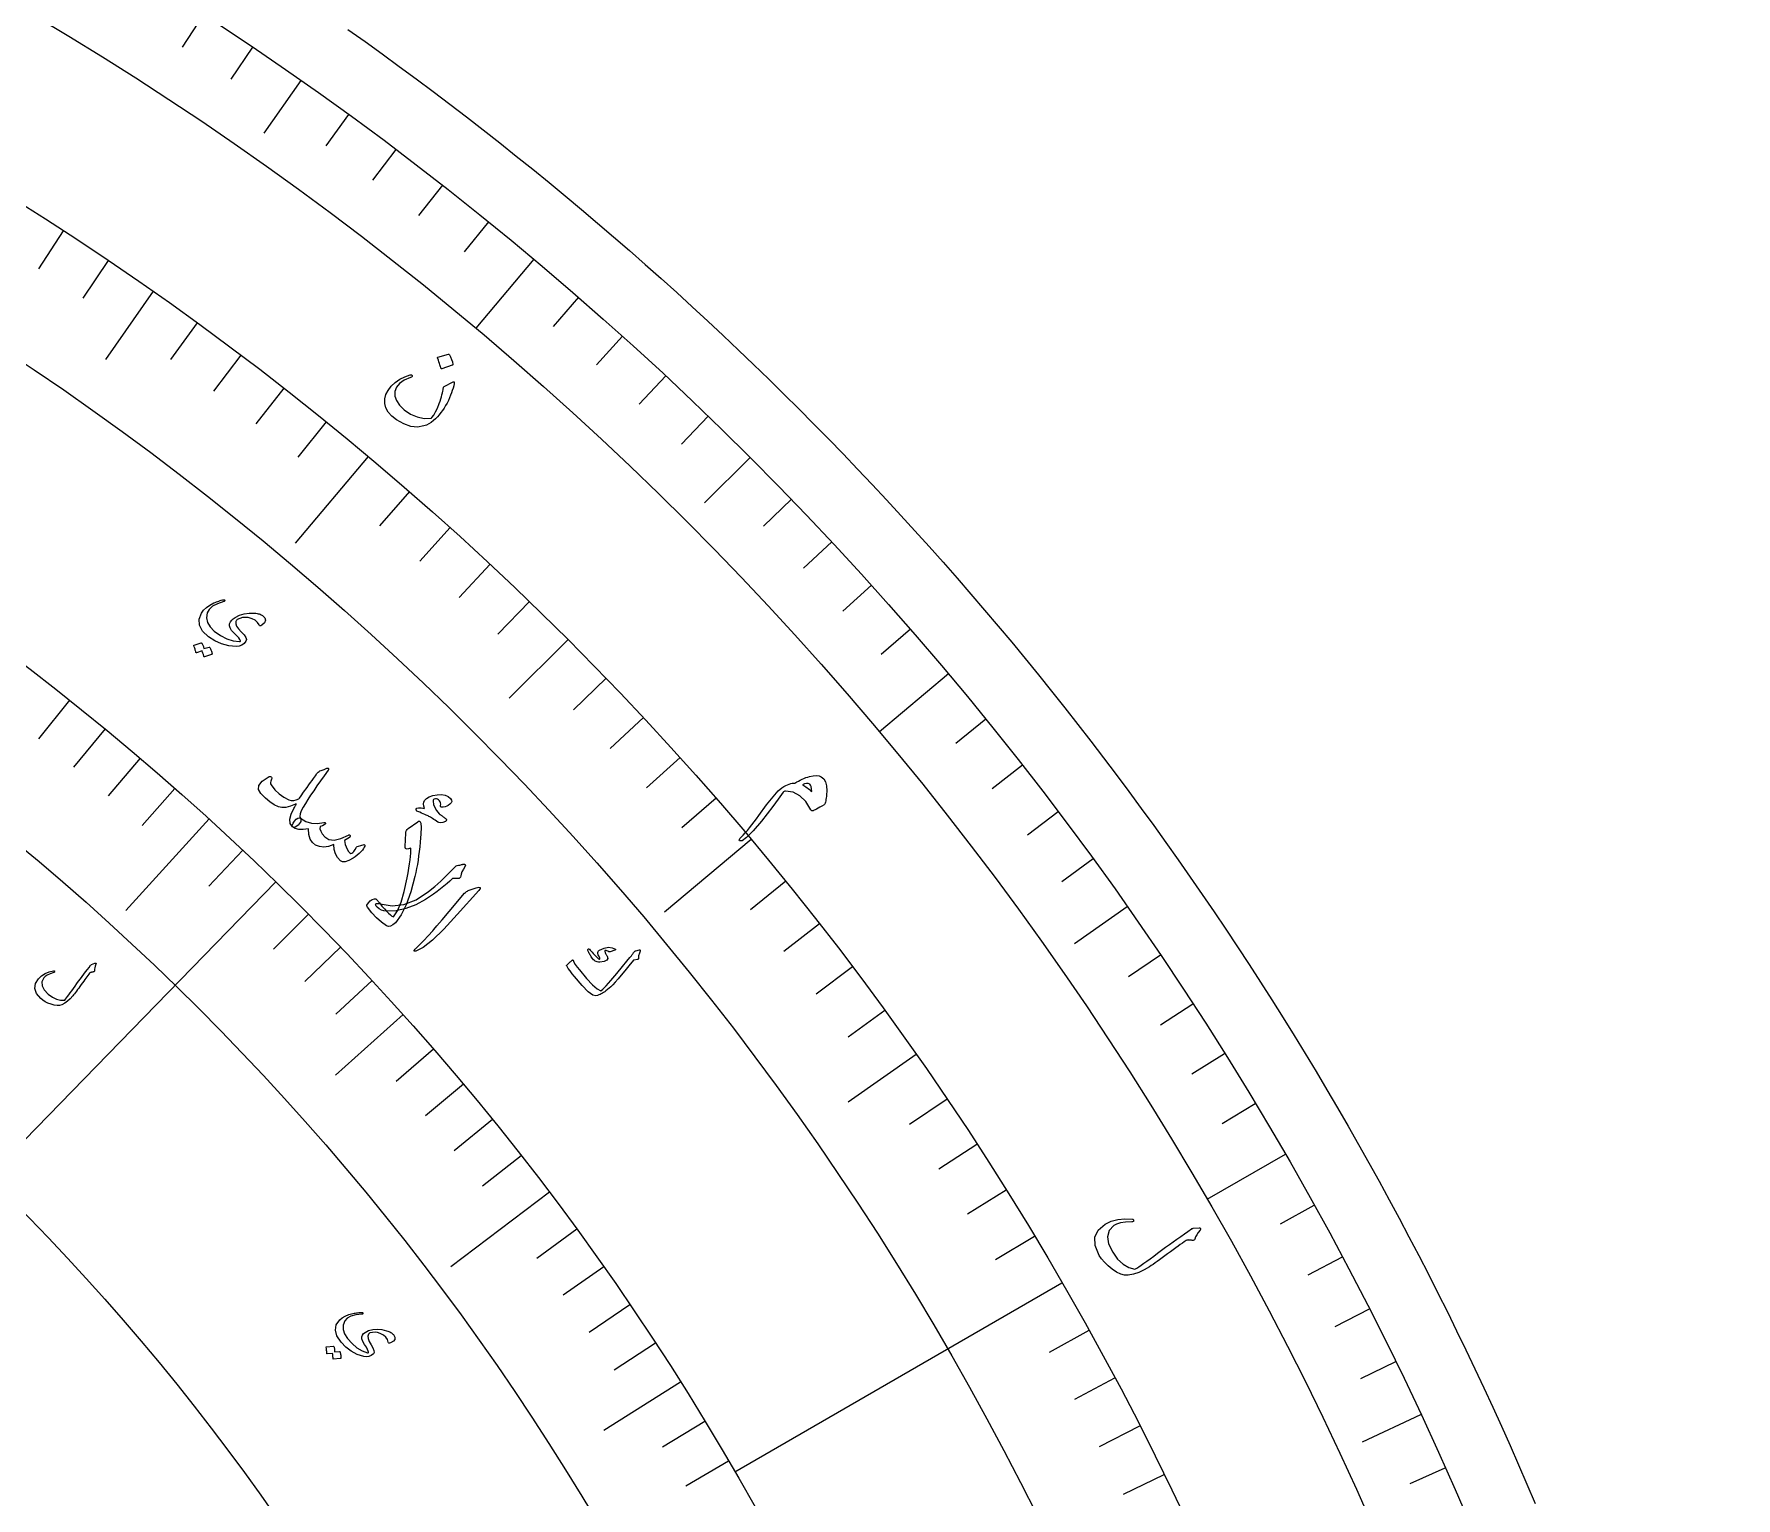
# Model space of a CAD drawing. Header units: millimetres. Extents: x -88 to 88, y -88 to 114.
# Drawn here: x 42.63 to 86.24, y 34.32 to 71.83 of the extents above; entities that cross this region are included whole.
import ezdxf

# ---------------------------------------------------------------- set-up
doc = ezdxf.new("R2010")
doc.units = ezdxf.units.MM
for name, color, linetype in [('CUT_OUTER', 1, 'Continuous'), ('ENGRAVE', 7, 'Continuous'), ('ENGRAVE_FINE', 8, 'Continuous'), ('TEXT', 5, 'Continuous')]:
    doc.layers.add(name, color=color, linetype=linetype)

msp = doc.modelspace()

# ---------------------------------------------------------------- linework, layer by layer
at = {"layer": 'CUT_OUTER'}
msp.add_lwpolyline([(50.6711, 71.9475), (51.1116, 71.6352), (51.5502, 71.3202), (51.9869, 71.0026), (52.4215, 70.6823), (52.8543, 70.3593), (53.285, 70.0336), (53.7137, 69.7054), (54.1404, 69.3745), (54.565, 69.041), (54.9876, 68.7049), (55.4082, 68.3662), (55.8266, 68.0249), (56.243, 67.6811), (56.6572, 67.3347), (57.0693, 66.9858), (57.4792, 66.6344), (57.887, 66.2804), (58.2926, 65.924), (58.696, 65.5651), (59.0972, 65.2037), (59.4962, 64.8399), (59.8929, 64.4736), (60.2874, 64.1049), (60.6796, 63.7337), (61.0695, 63.3602), (61.4571, 62.9843), (61.8424, 62.606), (62.2254, 62.2254), (62.606, 61.8424), (62.9843, 61.4571), (63.3602, 61.0695), (63.7337, 60.6796), (64.1049, 60.2874), (64.4736, 59.8929), (64.8399, 59.4962), (65.2037, 59.0972), (65.5651, 58.696), (65.924, 58.2926), (66.2804, 57.887), (66.6344, 57.4792), (66.9858, 57.0693), (67.3347, 56.6572), (67.6811, 56.243), (68.0249, 55.8266), (68.3662, 55.4082), (68.7049, 54.9876), (69.041, 54.565), (69.3745, 54.1404), (69.7054, 53.7137), (70.0336, 53.285), (70.3593, 52.8543), (70.6823, 52.4215), (71.0026, 51.9869), (71.3202, 51.5502), (71.6352, 51.1116), (71.9475, 50.6711), (72.257, 50.2287), (72.5639, 49.7844), (72.868, 49.3382), (73.1693, 48.8902), (73.4679, 48.4403), (73.7638, 47.9886), (74.0568, 47.5351), (74.3471, 47.0798), (74.6346, 46.6227), (74.9193, 46.1639), (75.2011, 45.7033), (75.4801, 45.241), (75.7563, 44.7771), (76.0296, 44.3114), (76.3001, 43.844), (76.5677, 43.375), (76.8324, 42.9044), (77.0942, 42.4322), (77.3531, 41.9583), (77.6091, 41.4829), (77.8621, 41.0059), (78.1123, 40.5274), (78.3595, 40.0474), (78.6037, 39.5658), (78.845, 39.0827), (79.0834, 38.5982), (79.3187, 38.1123), (79.5511, 37.6248), (79.7804, 37.136), (80.0068, 36.6458), (80.2301, 36.1542), (80.4505, 35.6612), (80.6678, 35.1669), (80.882, 34.6713), (81.0932, 34.1744)], dxfattribs=at)
at = {"layer": 'ENGRAVE'}
for points in [[(49.4652, 70.6437), (48.5188, 69.2921)], [(55.434, 66.0637), (53.9492, 64.2941)], [(45.6796, 65.2373), (44.4581, 63.4928)], [(51.1916, 61.0078), (49.325, 58.7832)], [(60.9809, 60.9809), (59.8142, 59.8142)], [(56.314, 56.314), (54.8081, 54.8081)], [(66.0637, 55.434), (64.2941, 53.9492)], [(47.1146, 51.7167), (44.9811, 49.3748)], [(61.0078, 51.1916), (58.7832, 49.325)], [(48.8266, 50.1035), (41.4566, 42.5407)], [(70.6437, 49.4652), (69.2921, 48.5188)], [(52.0873, 46.7046), (50.3576, 45.1536)], [(65.2373, 45.6796), (63.4928, 44.4581)], [(74.686, 43.12), (72.6855, 41.965)], [(55.8365, 42.1508), (53.3081, 40.242)], [(68.9703, 39.82), (60.5871, 34.98)], [(59.1962, 37.2855), (57.2305, 36.0474)], [(78.16, 36.4466), (76.6646, 35.7493)]]:
    msp.add_lwpolyline(points, dxfattribs=at)
for radius in [86.24, 86.24, 83.93, 79.64, 79.64, 76.252, 69.96, 69.96, 66.264, 59.4, 59.4]:
    msp.add_circle((0, 0), radius, dxfattribs=at)
at = {"layer": 'ENGRAVE_FINE'}
for points in [[(46.9697, 72.3269), (46.4305, 71.4967)], [(48.2248, 71.4962), (47.6712, 70.6755)], [(50.6906, 69.7696), (50.1087, 68.9687)], [(51.9005, 68.8743), (51.3047, 68.0837)], [(53.0946, 67.958), (52.4851, 67.1779)], [(43.3751, 66.7917), (42.7424, 65.8175)], [(54.2726, 67.0211), (53.6496, 66.2517)], [(44.5341, 66.0246), (43.8846, 65.0615)], [(56.5785, 65.0862), (55.929, 64.339)], [(46.8112, 64.4301), (46.1284, 63.4904)], [(57.7058, 64.0888), (57.0434, 63.3531)], [(47.9285, 63.6033), (47.2295, 62.6756)], [(58.8155, 63.0719), (58.1404, 62.3479)], [(49.0313, 62.7572), (48.3161, 61.8418)], [(59.9073, 62.0359), (59.2196, 61.3237)], [(50.1191, 61.8919), (49.3881, 60.9892)], [(52.2485, 60.1051), (51.4865, 59.2284)], [(62.0359, 59.9073), (61.3237, 59.2196)], [(53.2896, 59.1841), (52.5123, 58.3208)], [(63.0719, 58.8155), (62.3479, 58.1404)], [(54.3143, 58.245), (53.5221, 57.3955)], [(64.0888, 57.7058), (63.3531, 57.0434)], [(55.3226, 57.2882), (54.5157, 56.4526)], [(65.0862, 56.5785), (64.339, 55.929)], [(57.2882, 55.3226), (56.4526, 54.5157)], [(43.537, 54.7625), (42.7484, 53.7706)], [(58.245, 54.3143), (57.3955, 53.5221)], [(67.0211, 54.2726), (66.2517, 53.6496)], [(44.4499, 54.0241), (43.6448, 53.0456)], [(45.3507, 53.2702), (44.5292, 52.3054)], [(59.1841, 53.2896), (58.3208, 52.5123)], [(67.958, 53.0946), (67.1779, 52.4851)], [(46.239, 52.501), (45.4014, 51.5501)], [(60.1051, 52.2485), (59.2284, 51.4865)], [(68.8743, 51.9005), (68.0837, 51.3047)], [(47.9772, 50.9175), (47.1082, 49.9952)], [(69.7696, 50.6906), (68.9687, 50.1087)], [(61.8919, 50.1191), (60.9892, 49.3881)], [(49.6626, 49.275), (48.7631, 48.3825)], [(62.7572, 49.0313), (61.8418, 48.3161)], [(50.4849, 48.4322), (49.5704, 47.555)], [(71.4962, 48.2248), (70.6755, 47.6712)], [(51.2932, 47.5753), (50.3641, 46.7136)], [(63.6033, 47.9285), (62.6756, 47.2295)], [(64.4301, 46.8112), (63.4904, 46.1284)], [(72.3269, 46.9697), (71.4967, 46.4305)], [(52.8669, 45.8202), (51.9093, 44.9902)], [(73.1357, 45.7002), (72.2961, 45.1756)], [(53.6319, 44.9224), (52.6605, 44.1087)], [(66.0246, 44.5341), (65.0615, 43.8846)], [(73.9221, 44.4169), (73.0735, 43.907)], [(54.382, 44.0114), (53.397, 43.2142)], [(66.7917, 43.3751), (65.8175, 42.7424)], [(55.1169, 43.0874), (54.1186, 42.307)], [(67.5386, 42.2028), (66.5535, 41.5872)], [(75.4272, 41.81), (74.5613, 41.33)], [(56.5405, 41.2016), (55.5164, 40.4553)], [(68.2648, 41.0176), (67.2691, 40.4194)], [(57.2287, 40.2403), (56.1921, 39.5114)], [(76.1454, 40.4872), (75.2713, 40.0225)], [(57.9008, 39.267), (56.8521, 38.5557)], [(76.8404, 39.1521), (75.9583, 38.7027)], [(69.6547, 38.6102), (68.6388, 38.0471)], [(58.5567, 38.282), (57.4961, 37.5886)], [(77.512, 37.8051), (76.6222, 37.3711)], [(70.3179, 37.3887), (69.2923, 36.8434)], [(59.819, 36.2779), (58.7355, 35.6208)], [(70.9598, 36.1558), (69.9248, 35.6284)], [(60.425, 35.2593), (59.3305, 34.6207)], [(71.58, 34.9119), (70.5359, 34.4027)], [(78.7842, 35.077), (77.8798, 34.6743)]]:
    msp.add_lwpolyline(points, dxfattribs=at)
at = {"layer": 'TEXT'}
for points in [[(53.2491, 63.6257), (53.2547, 63.6262), (53.2606, 63.6244), (53.2667, 63.6203), (53.273, 63.614), (53.3051, 63.5545), (53.3307, 63.493), (53.3499, 63.4296), (53.3627, 63.3643), (53.3625, 63.3562), (53.3601, 63.3499), (53.3555, 63.3454), (53.3488, 63.3427), (53.0774, 63.2552), (53.0694, 63.2544), (53.063, 63.258), (53.0581, 63.266), (53.0548, 63.2783), (53.052, 63.289), (53.0472, 63.3055), (53.0404, 63.3278), (53.0316, 63.3558), (53.0206, 63.3899), (53.0069, 63.4304), (52.9906, 63.4771), (52.9717, 63.5302), (52.9698, 63.538), (52.9703, 63.5437), (52.9734, 63.5474), (52.9789, 63.549)], [(53.3975, 62.8768), (53.3833, 62.8185), (53.3669, 62.7589), (53.3482, 62.6981), (53.3274, 62.6359), (53.3039, 62.5725), (53.277, 62.5076), (53.2469, 62.4414), (53.2134, 62.3739), (53.1781, 62.3082), (53.1405, 62.2454), (53.1005, 62.1854), (53.0581, 62.1281), (53.0133, 62.0735), (52.9659, 62.0213), (52.9159, 61.9717), (52.8633, 61.9244), (52.8038, 61.8786), (52.7438, 61.8405), (52.6831, 61.8102), (52.6219, 61.7877), (52.4552, 61.7596), (52.2823, 61.7767), (52.1031, 61.8389), (51.9172, 61.946), (51.7977, 62.0411), (51.708, 62.1425), (51.6481, 62.2503), (51.6181, 62.3648), (51.6188, 62.4792), (51.6463, 62.591), (51.7007, 62.7001), (51.7821, 62.8066), (51.8863, 62.9046), (52.0027, 62.9853), (52.1312, 63.0487), (52.272, 63.0947), (52.2908, 63.0977), (52.3052, 63.0961), (52.3153, 63.0898), (52.321, 63.0789), (52.3228, 63.0645), (52.3162, 63.0518), (52.3013, 63.041), (52.278, 63.0319), (52.1167, 62.9609), (51.9961, 62.8763), (51.916, 62.7783), (51.8764, 62.6669), (51.8764, 62.5512), (51.916, 62.4357), (51.995, 62.3203), (52.1134, 62.2047), (52.2787, 62.0916), (52.4485, 62.0172), (52.623, 61.9816), (52.8023, 61.9848), (52.8071, 61.9862), (52.8126, 61.9896), (52.8188, 61.9951), (52.8257, 62.0025), (52.8739, 62.0661), (52.9212, 62.1477), (52.9676, 62.2473), (53.013, 62.365), (53.0339, 62.4258), (53.0526, 62.483), (53.0692, 62.5366), (53.0838, 62.5864), (53.0959, 62.6325), (53.1053, 62.6749), (53.1121, 62.7136), (53.1163, 62.7485), (53.1191, 62.7661), (53.1242, 62.7802), (53.1317, 62.7909), (53.1414, 62.798), (53.3669, 62.9153), (53.3827, 62.9199), (53.393, 62.915), (53.398, 62.9007), (53.3975, 62.8768)], [(48.3963, 56.6908), (48.3577, 56.7549), (48.298, 56.807), (48.2172, 56.847), (48.1156, 56.8749), (48.0419, 56.8817), (47.9707, 56.8757), (47.902, 56.8567), (47.8358, 56.825), (47.8249, 56.8167), (47.8157, 56.8062), (47.8083, 56.7935), (47.8026, 56.7787), (47.799, 56.7206), (47.8206, 56.6563), (47.8675, 56.5855), (47.9396, 56.5083), (48.0114, 56.4329), (48.0556, 56.3688), (48.0723, 56.3163), (48.0616, 56.2753), (48.0114, 56.2133), (47.9534, 56.1694), (47.8876, 56.1436), (47.8142, 56.1359), (47.6194, 56.1557), (47.4354, 56.2041), (47.2623, 56.2811), (47.0997, 56.3868), (46.9477, 56.5326), (46.8674, 56.6822), (46.8588, 56.836), (46.9223, 56.994), (46.9766, 57.0646), (47.0479, 57.1312), (47.1363, 57.1936), (47.2419, 57.2517), (47.2737, 57.2659), (47.3051, 57.2789), (47.3361, 57.2908), (47.3668, 57.3017), (47.3972, 57.3114), (47.4277, 57.32), (47.4582, 57.3276), (47.4887, 57.3341), (47.5032, 57.3352), (47.513, 57.3325), (47.5181, 57.3257), (47.5185, 57.3151), (47.5153, 57.305), (47.5097, 57.2968), (47.5019, 57.2905), (47.4917, 57.2862), (47.3301, 57.232), (47.2059, 57.1652), (47.119, 57.086), (47.0692, 56.9946), (47.0498, 56.871), (47.0734, 56.7528), (47.14, 56.6399), (47.2495, 56.5323), (47.4099, 56.4183), (47.5712, 56.3355), (47.7335, 56.2838), (47.8971, 56.2634), (47.9084, 56.2638), (47.9157, 56.2676), (47.9191, 56.2748), (47.9186, 56.2852), (47.9056, 56.315), (47.8747, 56.357), (47.826, 56.4112), (47.7595, 56.4776), (47.6943, 56.5481), (47.6529, 56.6119), (47.6354, 56.6691), (47.6418, 56.7197), (47.6644, 56.7665), (47.6957, 56.8093), (47.7357, 56.848), (47.7843, 56.8826), (47.8947, 56.9381), (48.0139, 56.9744), (48.1418, 56.9914), (48.2784, 56.9891), (48.3131, 56.9866), (48.3454, 56.9824), (48.3754, 56.9767), (48.4029, 56.9695), (48.4281, 56.9608), (48.4508, 56.951), (48.471, 56.9401), (48.4889, 56.9279), (48.5476, 56.8676), (48.563, 56.8065), (48.535, 56.7446), (48.4638, 56.682), (48.4397, 56.6694), (48.4204, 56.6667), (48.406, 56.6738), (48.3963, 56.6908)], [(47.1169, 56.1215), (47.1207, 56.1219), (47.1246, 56.1207), (47.1287, 56.118), (47.1329, 56.1138), (47.144, 56.094), (47.154, 56.074), (47.1629, 56.0538), (47.1708, 56.0333), (47.1777, 56.0126), (47.1836, 55.9912), (47.1884, 55.9693), (47.1922, 55.9467), (47.1919, 55.9411), (47.1899, 55.9365), (47.1863, 55.9329), (47.1812, 55.9303), (46.9952, 55.8697), (46.9916, 55.8699), (46.9885, 55.8726), (46.9857, 55.8778), (46.9832, 55.8855), (46.9822, 55.8916), (46.9799, 55.9008), (46.9763, 55.913), (46.9715, 55.9283), (46.9652, 55.9468), (46.9577, 55.9687), (46.9488, 55.9941), (46.9386, 56.0229), (46.7933, 55.9763), (46.7878, 55.9757), (46.7835, 55.9781), (46.7803, 55.9834), (46.7782, 55.9918), (46.7764, 55.999), (46.7733, 56.0101), (46.7689, 56.0252), (46.7632, 56.0442), (46.756, 56.0672), (46.7472, 56.0945), (46.7366, 56.1261), (46.7243, 56.1619), (46.7238, 56.1666), (46.7248, 56.17), (46.7272, 56.1723), (46.7311, 56.1734), (46.9142, 56.2285), (46.918, 56.2288), (46.9219, 56.2277), (46.926, 56.225), (46.9302, 56.2208), (46.9403, 56.2047), (46.9493, 56.1882), (46.9572, 56.1713), (46.9642, 56.154), (46.9702, 56.1364), (46.9753, 56.1186), (46.9796, 56.1007), (46.983, 56.0826)], [(49.4595, 51.7326), (49.469, 51.7072), (49.4701, 51.6804), (49.4629, 51.6522), (49.4474, 51.6227), (49.4243, 51.5898), (49.3991, 51.5613), (49.3717, 51.5373), (49.3421, 51.5177), (49.3134, 51.5043), (49.2883, 51.499), (49.267, 51.5019), (49.2494, 51.5129), (49.1963, 51.6024), (49.1849, 51.711), (49.2151, 51.8387), (49.2869, 51.9856), (49.3009, 52.0094), (49.313, 52.0301), (49.3232, 52.0476), (49.3315, 52.062), (49.338, 52.0731), (49.3427, 52.0811), (49.3455, 52.0859), (49.3464, 52.0875), (49.3495, 52.0981), (49.3478, 52.1036), (49.341, 52.1039), (49.3294, 52.0989), (49.1987, 52.0441), (49.0824, 52.014), (48.9804, 52.0086), (48.8926, 52.028), (48.7867, 52.0787), (48.6759, 52.1522), (48.5601, 52.2485), (48.4391, 52.3676), (48.3798, 52.4704), (48.3922, 52.5752), (48.4766, 52.6821), (48.6331, 52.7909), (48.6552, 52.8009), (48.6749, 52.8051), (48.6921, 52.8036), (48.7069, 52.7963), (48.7174, 52.7846), (48.7217, 52.77), (48.7198, 52.7525), (48.7118, 52.732), (48.6947, 52.6883), (48.6875, 52.6498), (48.6903, 52.6165), (48.7029, 52.5884), (48.803, 52.462), (48.912, 52.357), (49.0299, 52.2733), (49.1568, 52.2107), (49.2207, 52.1928), (49.2845, 52.1901), (49.3482, 52.2026), (49.4118, 52.2302), (49.4313, 52.2533), (49.4735, 52.3102), (49.5383, 52.4009), (49.6257, 52.5254), (49.6728, 52.5917), (49.7155, 52.6514), (49.7537, 52.7046), (49.7875, 52.7513), (49.8164, 52.7912), (49.84, 52.8243), (49.8582, 52.8505), (49.8711, 52.8698), (49.8929, 52.8974), (49.9145, 52.9194), (49.936, 52.9357), (49.9574, 52.9463), (49.9861, 52.9574), (50.0129, 52.9676), (50.0377, 52.9771), (50.0607, 52.9858), (50.0815, 52.9939), (50.1001, 53.0014), (50.1165, 53.0084), (50.1306, 53.015), (50.143, 53.0193), (50.154, 53.0197), (50.1636, 53.0161), (50.1718, 53.0086), (50.1775, 52.9968), (50.1792, 52.9853), (50.1771, 52.9739), (50.171, 52.9628), (50.0673, 52.823), (49.9702, 52.6895), (49.8797, 52.5621), (49.7959, 52.4409), (49.7186, 52.3261), (49.6476, 52.2178), (49.583, 52.1159), (49.5247, 52.0206), (49.475, 51.9271), (49.4476, 51.848), (49.4424, 51.7831), (49.4595, 51.7326)], [(62.129, 52.6376), (62.1733, 52.6638), (62.2184, 52.6888), (62.2642, 52.7127), (62.3107, 52.7353), (62.358, 52.7562), (62.406, 52.7747), (62.4546, 52.7909), (62.5039, 52.8048), (62.5987, 52.8233), (62.6804, 52.8285), (62.7488, 52.8204), (62.804, 52.799), (62.8654, 52.7472), (62.909, 52.6701), (62.9348, 52.5677), (62.9426, 52.4402), (62.9421, 52.4029), (62.9404, 52.3657), (62.9377, 52.3287), (62.9337, 52.2917), (62.9288, 52.2548), (62.923, 52.2176), (62.9163, 52.1802), (62.9087, 52.1427), (62.9033, 52.1221), (62.8956, 52.1049), (62.8857, 52.091), (62.8735, 52.0805), (62.8167, 52.0473), (62.7658, 52.018), (62.7207, 51.9925), (62.6815, 51.9709), (62.6488, 51.9532), (62.6231, 51.9399), (62.6044, 51.9308), (62.5927, 51.926), (62.5755, 51.9238), (62.5607, 51.9273), (62.5485, 51.9364), (62.5388, 51.9512), (62.4083, 52.1618), (62.2558, 52.3122), (62.0817, 52.4023), (61.8864, 52.432), (61.8675, 52.4297), (61.8514, 52.4241), (61.8381, 52.4152), (61.8277, 52.403), (61.7001, 52.2221), (61.5642, 52.0376), (61.4198, 51.8495), (61.267, 51.6577), (61.0545, 51.4079), (60.8906, 51.241), (60.7755, 51.1568), (60.7093, 51.1551), (60.7015, 51.1705), (60.7045, 51.1905), (60.7182, 51.2149), (60.7426, 51.2439), (60.7973, 51.2999), (60.8526, 51.36), (60.9086, 51.4243), (60.9653, 51.4927), (61.0227, 51.5649), (61.0809, 51.6404), (61.14, 51.7191), (61.1999, 51.8013), (61.4006, 52.0767), (61.5661, 52.2875), (61.6965, 52.4331), (61.7921, 52.5136), (61.8422, 52.5444), (61.8903, 52.5706), (61.9363, 52.5921), (61.9802, 52.609), (62.0216, 52.6217), (62.0602, 52.6307), (62.096, 52.636), (62.129, 52.6376)], [(52.9786, 51.6318), (52.9411, 51.6585), (52.9062, 51.6831), (52.8738, 51.7057), (52.844, 51.7262), (52.8167, 51.7443), (52.7921, 51.7598), (52.77, 51.7727), (52.7505, 51.7829), (52.7301, 51.7927), (52.7053, 51.8042), (52.6761, 51.8175), (52.6425, 51.8325), (52.6044, 51.8492), (52.5615, 51.8672), (52.5139, 51.8867), (52.4617, 51.9075), (52.4421, 51.9177), (52.4294, 51.9305), (52.4237, 51.9459), (52.4249, 51.9639), (52.4434, 51.9923), (52.4851, 52.0052), (52.5499, 52.0024), (52.6378, 51.984), (52.62, 52.0471), (52.6137, 52.1021), (52.619, 52.1489), (52.6359, 52.1877), (52.6864, 52.242), (52.7567, 52.2854), (52.8469, 52.3176), (52.9571, 52.3386), (53.0688, 52.3441), (53.1638, 52.3298), (53.242, 52.2958), (53.3033, 52.242), (53.3272, 52.2019), (53.3325, 52.1639), (53.3193, 52.128), (53.2874, 52.0941), (53.246, 52.0646), (53.2039, 52.0418), (53.1612, 52.0257), (53.1178, 52.0162), (53.0825, 52.0146), (53.0589, 52.0221), (53.0471, 52.0386), (53.0471, 52.0643), (53.0515, 52.098), (53.0484, 52.1292), (53.0377, 52.1579), (53.0194, 52.184), (52.9963, 52.2075), (52.971, 52.2235), (52.9438, 52.2319), (52.9145, 52.2327), (52.8862, 52.2265), (52.8667, 52.2138), (52.8561, 52.1944), (52.8544, 52.1685), (52.8668, 52.0901), (52.8976, 52.0104), (52.9468, 51.9292), (53.0144, 51.8467), (53.0211, 51.8403), (53.029, 51.8335), (53.0381, 51.8265), (53.0485, 51.819), (53.0598, 51.8112), (53.0722, 51.8026), (53.0854, 51.7935), (53.0995, 51.7837), (53.1146, 51.7728), (53.1284, 51.7631), (53.1407, 51.7545), (53.1518, 51.747), (53.1614, 51.7403), (53.1697, 51.734), (53.1766, 51.7283), (53.1821, 51.723), (53.1911, 51.7117), (53.1961, 51.7002), (53.1972, 51.6885), (53.1943, 51.6766), (53.1901, 51.6667), (53.1846, 51.6587), (53.178, 51.6525), (53.1701, 51.6482), (53.1027, 51.6297), (53.0483, 51.6208), (53.007, 51.6215), (52.9786, 51.6318)], [(62.3254, 52.5875), (62.3537, 52.5729), (62.3822, 52.5564), (62.411, 52.5381), (62.4401, 52.5179), (62.4693, 52.496), (62.4985, 52.4725), (62.5277, 52.4475), (62.5568, 52.4209), (62.5536, 52.49), (62.5439, 52.5439), (62.5277, 52.5825), (62.5052, 52.606), (62.4659, 52.6233), (62.4228, 52.626), (62.376, 52.6141), (62.3254, 52.5875)], [(51.0914, 51.0578), (51.1003, 51.0562), (51.1052, 51.0488), (51.1063, 51.0358), (51.1035, 51.0171), (51.0938, 50.9903), (51.0742, 50.9579), (51.0448, 50.9199), (51.0054, 50.8762), (50.959, 50.8283), (50.9104, 50.785), (50.8597, 50.746), (50.807, 50.7116), (50.6957, 50.6534), (50.6053, 50.6219), (50.5359, 50.6173), (50.4874, 50.6394), (50.4085, 50.7278), (50.3527, 50.8269), (50.3198, 50.9369), (50.31, 51.0578), (50.1775, 51.0131), (50.056, 50.9961), (49.9453, 51.0067), (49.8455, 51.0449), (49.7654, 51.1101), (49.709, 51.2014), (49.6762, 51.3191), (49.6669, 51.4632), (49.5277, 51.4434), (49.4118, 51.445), (49.3191, 51.4681), (49.2494, 51.5129), (49.2441, 51.5308), (49.2521, 51.5617), (49.2736, 51.6054), (49.3085, 51.662), (49.3492, 51.7119), (49.3879, 51.7403), (49.4247, 51.7472), (49.4595, 51.7326), (49.596, 51.6507), (49.7415, 51.606), (49.8963, 51.5983), (50.0604, 51.6277), (50.0694, 51.6293), (50.0771, 51.6291), (50.0837, 51.6271), (50.0892, 51.6233), (50.0943, 51.6171), (50.0977, 51.6103), (50.0993, 51.6029), (50.0991, 51.5948), (50.0888, 51.5796), (50.062, 51.5626), (50.0188, 51.5439), (49.9593, 51.5234), (49.9559, 51.4664), (49.9753, 51.4032), (50.0172, 51.3337), (50.0818, 51.258), (50.1883, 51.1901), (50.3247, 51.1748), (50.4913, 51.212), (50.6882, 51.3016), (50.6982, 51.3063), (50.7067, 51.3082), (50.7137, 51.3075), (50.7193, 51.3041), (50.7255, 51.2968), (50.7295, 51.2892), (50.7315, 51.2813), (50.7315, 51.273), (50.7285, 51.2641), (50.7244, 51.2563), (50.7191, 51.2497), (50.7125, 51.2443), (50.5887, 51.1672), (50.5921, 51.1145), (50.6042, 51.0592), (50.6249, 51.0012), (50.6541, 50.9405), (50.6877, 50.8866), (50.7187, 50.8512), (50.7474, 50.8342), (50.7737, 50.8357), (50.7989, 50.8529), (50.8268, 50.8853), (50.8574, 50.933), (50.8906, 50.9959), (50.9067, 51.0069), (50.9455, 51.021), (51.0071, 51.038), (51.0914, 51.0578)], [(51.4057, 49.6534), (51.4785, 49.5632), (51.5458, 49.483), (51.6078, 49.4128), (51.6644, 49.3525), (51.7156, 49.302), (51.7616, 49.2609), (51.8024, 49.2292), (51.8378, 49.2071), (51.9407, 49.363), (52.0345, 49.5811), (52.1186, 49.8617), (52.1924, 50.2051), (52.2157, 50.3351), (52.2358, 50.4552), (52.2527, 50.5654), (52.2666, 50.6656), (52.2772, 50.7558), (52.2845, 50.8357), (52.2885, 50.9053), (52.2892, 50.9647), (52.1904, 50.9402), (52.1676, 50.9484), (52.152, 50.9626), (52.1437, 50.9826), (52.1426, 51.0084), (52.1551, 51.3526), (52.1609, 51.3891), (52.1736, 51.4216), (52.1933, 51.4501), (52.2199, 51.4745), (52.4632, 51.6463), (52.4811, 51.6576), (52.4964, 51.6632), (52.5089, 51.6631), (52.5188, 51.6573), (52.5393, 51.6053), (52.5476, 51.4989), (52.5433, 51.3382), (52.526, 51.1234), (52.514, 51.0032), (52.5006, 50.8859), (52.4858, 50.7714), (52.4697, 50.6597), (52.4523, 50.5508), (52.4335, 50.4448), (52.4134, 50.3415), (52.3921, 50.241), (52.2884, 49.8469), (52.1697, 49.5186), (52.0368, 49.2558), (51.8905, 49.0581), (51.8274, 49.0016), (51.7687, 48.9694), (51.7143, 48.9615), (51.6643, 48.9777), (51.5316, 49.0714), (51.4064, 49.1824), (51.2885, 49.3107), (51.1779, 49.4566), (51.1682, 49.4705), (51.1624, 49.4835), (51.1605, 49.4956), (51.1623, 49.5067), (51.1976, 49.5708), (51.2408, 49.6187), (51.292, 49.6505), (51.3512, 49.6661), (51.3716, 49.6678), (51.3875, 49.6662), (51.3989, 49.6614), (51.4057, 49.6534)], [(51.6656, 49.3537), (51.597, 49.3609), (51.5341, 49.3799), (51.4768, 49.4107), (51.4252, 49.4532), (51.4003, 49.4821), (51.3859, 49.5061), (51.3822, 49.5252), (51.389, 49.5394), (51.4062, 49.549), (51.431, 49.5519), (51.4633, 49.5481), (51.5033, 49.5376), (51.8038, 49.4892), (52.1096, 49.5255), (52.4207, 49.6469), (52.7373, 49.854), (52.8991, 49.9849), (53.0545, 50.122), (53.2034, 50.2654), (53.3458, 50.415), (53.387, 50.4584), (53.422, 50.4906), (53.4507, 50.5115), (53.4732, 50.5212), (53.5076, 50.529), (53.5381, 50.5361), (53.5647, 50.5424), (53.5873, 50.548), (53.6061, 50.5526), (53.6213, 50.5562), (53.6328, 50.5588), (53.6407, 50.5603), (53.6529, 50.5599), (53.663, 50.5575), (53.671, 50.5531), (53.6767, 50.5466), (53.6812, 50.536), (53.683, 50.5264), (53.6821, 50.5178), (53.6785, 50.5103), (53.6313, 50.4302), (53.5966, 50.362), (53.5744, 50.3056), (53.5649, 50.2612), (53.5589, 50.2287), (53.545, 50.2059), (53.5232, 50.1927), (53.4934, 50.1893), (53.3559, 50.1925), (53.2868, 50.1253), (53.2126, 50.0583), (53.1333, 49.9915), (53.0489, 49.9248), (52.9594, 49.8581), (52.8648, 49.7908), (52.7651, 49.7231), (52.6604, 49.6549), (52.4099, 49.5165), (52.1605, 49.4203), (51.9125, 49.3661), (51.6656, 49.3537)], [(53.9608, 49.9504), (54.0291, 49.9686), (54.0632, 49.964), (54.0632, 49.9366), (54.029, 49.8865), (53.4743, 49.2673), (53.1321, 48.8889), (52.8405, 48.6066), (52.5999, 48.4197), (52.4104, 48.3281), (52.3908, 48.3251), (52.3776, 48.3263), (52.3708, 48.3318), (52.3705, 48.3414), (52.3738, 48.3525), (52.3804, 48.3643), (52.3904, 48.3769), (52.4036, 48.3902), (52.5111, 48.4895), (52.6205, 48.5997), (52.7319, 48.7209), (52.8451, 48.8532), (52.8753, 48.8871), (52.9558, 48.9797), (53.0867, 49.1312), (53.2678, 49.3414), (53.6649, 49.8124), (53.6875, 49.8358), (53.7107, 49.855), (53.7343, 49.8698), (53.7584, 49.8805)], [(57.5257, 48.378), (57.528, 48.3745), (57.529, 48.3707), (57.5289, 48.3666), (57.5276, 48.3622), (57.5255, 48.3594), (57.5228, 48.3568), (57.5196, 48.3545), (57.5158, 48.3524), (57.3973, 48.3133), (57.3847, 48.3101), (57.374, 48.3088), (57.3652, 48.3095), (57.3583, 48.3122), (57.3345, 48.3283), (57.3115, 48.3398), (57.2892, 48.3464), (57.2678, 48.3483), (57.2598, 48.3455), (57.256, 48.3369), (57.2563, 48.3225), (57.2609, 48.3022), (57.2656, 48.29), (57.2708, 48.2777), (57.2765, 48.2653), (57.2826, 48.2527), (57.2893, 48.2399), (57.2966, 48.2267), (57.3046, 48.2132), (57.3133, 48.1994), (57.3315, 48.1417), (57.3067, 48.0975), (57.2389, 48.0668), (57.1281, 48.0494), (57.0909, 48.0493), (57.0588, 48.0527), (57.0319, 48.0599), (57.0102, 48.0706), (56.9906, 48.086), (56.9673, 48.1104), (56.9402, 48.1439), (56.9094, 48.1864), (56.8941, 48.2085), (56.8804, 48.2301), (56.8681, 48.2511), (56.8573, 48.2716), (56.8477, 48.2914), (56.839, 48.3101), (56.8311, 48.3277), (56.8242, 48.3443), (56.8218, 48.3562), (56.822, 48.3662), (56.8248, 48.3746), (56.8302, 48.3811), (56.8376, 48.3856), (56.845, 48.3865), (56.8522, 48.3837), (56.8594, 48.3771), (56.8808, 48.3551), (56.9046, 48.3298), (56.9309, 48.3012), (56.9596, 48.2692), (57.0132, 48.2096), (57.0572, 48.1648), (57.0918, 48.1351), (57.1169, 48.1203), (57.1212, 48.1193), (57.125, 48.12), (57.1285, 48.1225), (57.1314, 48.1268), (57.1326, 48.1303), (57.1325, 48.1349), (57.1311, 48.1406), (57.1285, 48.1473), (57.0991, 48.2059), (57.0877, 48.2312), (57.0805, 48.255), (57.0775, 48.2772), (57.0785, 48.2979), (57.083, 48.3185), (57.0913, 48.3353), (57.1033, 48.3486), (57.1191, 48.3582), (57.2394, 48.4073), (57.3473, 48.427), (57.4427, 48.4172), (57.5257, 48.378)], [(44.1907, 48.0225), (44.1974, 48.0245), (44.2037, 48.0247), (44.2095, 48.0228), (44.215, 48.019), (44.219, 48.0137), (44.2209, 48.0075), (44.2204, 48.0003), (44.2177, 47.9922), (44.2007, 47.9459), (44.1887, 47.9033), (44.1819, 47.8645), (44.1802, 47.8294), (44.1785, 47.8178), (44.1723, 47.8083), (44.1616, 47.8009), (44.1464, 47.7957), (44.1381, 47.7941), (44.1302, 47.7924), (44.1227, 47.7907), (44.1155, 47.7891), (44.1088, 47.7875), (44.1026, 47.7862), (44.0969, 47.785), (44.0917, 47.784), (44.0826, 47.7819), (44.0736, 47.7778), (44.0647, 47.7714), (44.0559, 47.763), (44.0343, 47.7361), (44.0112, 47.7065), (43.9866, 47.674), (43.9604, 47.6388), (43.9326, 47.6009), (43.903, 47.5603), (43.8717, 47.5172), (43.8386, 47.4714), (43.8062, 47.4251), (43.7754, 47.382), (43.7463, 47.3419), (43.7187, 47.3048), (43.6928, 47.2707), (43.6686, 47.2392), (43.646, 47.2104), (43.6251, 47.1844), (43.5599, 47.1101), (43.4905, 47.0469), (43.4169, 46.9948), (43.3389, 46.9537), (43.2849, 46.9372), (43.2219, 46.9339), (43.15, 46.9438), (43.0692, 46.9669), (42.9881, 46.9989), (42.9168, 47.0343), (42.8554, 47.073), (42.8037, 47.1151), (42.6957, 47.2441), (42.6495, 47.3711), (42.6651, 47.4963), (42.7428, 47.6199), (42.8209, 47.6938), (42.9119, 47.7531), (43.0159, 47.7977), (43.1329, 47.8275), (43.1406, 47.8284), (43.147, 47.8275), (43.1521, 47.8248), (43.1559, 47.8202), (43.1589, 47.8143), (43.1604, 47.8088), (43.1602, 47.8038), (43.1584, 47.7992), (43.1548, 47.7933), (43.1502, 47.7886), (43.1446, 47.785), (43.1381, 47.7827), (43.0447, 47.7474), (42.9707, 47.7122), (42.9161, 47.6774), (42.8808, 47.6428), (42.8343, 47.5417), (42.8377, 47.4388), (42.8908, 47.334), (42.9936, 47.2271), (43.102, 47.1479), (43.2084, 47.0961), (43.3129, 47.0717), (43.4157, 47.0748), (43.4381, 47.1014), (43.4636, 47.133), (43.4923, 47.1697), (43.5241, 47.2114), (43.559, 47.2583), (43.597, 47.3107), (43.6381, 47.3685), (43.6823, 47.4317), (43.7286, 47.4963), (43.7743, 47.5597), (43.8196, 47.6218), (43.8644, 47.6827), (43.9088, 47.7423), (43.9529, 47.8004), (43.9967, 47.8572), (44.0402, 47.9125), (44.0799, 47.9677), (44.0854, 47.9731), (44.0911, 47.9777), (44.0971, 47.9813), (44.1032, 47.9841)], [(58.1604, 48.3277), (58.1504, 48.3031), (58.1416, 48.2788), (58.1342, 48.255), (58.128, 48.2315), (58.1233, 48.2082), (58.12, 48.1851), (58.1182, 48.1621), (58.1178, 48.1393), (58.1157, 48.1289), (58.1096, 48.121), (58.0997, 48.1156), (58.0858, 48.1128), (58.0099, 48.1017), (58.0019, 48.1002), (57.9955, 48.0985), (57.9907, 48.0966), (57.9874, 48.0946), (57.8742, 47.9535), (57.771, 47.827), (57.6778, 47.715), (57.5948, 47.6177), (57.522, 47.535), (57.4593, 47.4672), (57.4069, 47.4143), (57.3647, 47.3763), (57.2821, 47.3081), (57.2547, 47.2879), (57.2262, 47.269), (57.1965, 47.2512), (57.1657, 47.2345), (57.1336, 47.2192), (57.1002, 47.2052), (57.0655, 47.1926), (57.0295, 47.1814), (56.9478, 47.1988), (56.8286, 47.2875), (56.6715, 47.4469), (56.4758, 47.6769), (56.4175, 47.751), (56.3652, 47.8211), (56.3192, 47.8872), (56.2793, 47.9492), (56.2771, 47.9561), (56.2773, 47.9625), (56.2797, 47.9683), (56.2844, 47.9736), (56.3086, 47.9968), (56.3307, 48.0177), (56.3509, 48.0364), (56.369, 48.0529), (56.3853, 48.0672), (56.4, 48.0796), (56.4131, 48.0902), (56.4246, 48.0988), (56.4314, 48.1033), (56.4366, 48.1041), (56.4405, 48.1011), (56.4428, 48.0943), (56.4641, 48.0455), (56.498, 47.9881), (56.5445, 47.9221), (56.6036, 47.8475), (56.7866, 47.6303), (56.9396, 47.4684), (57.0629, 47.3623), (57.1568, 47.3121), (57.208, 47.3547), (57.2925, 47.4422), (57.4102, 47.5748), (57.5612, 47.7525), (57.7109, 47.9321), (57.8236, 48.0686), (57.8993, 48.162), (57.9381, 48.2121), (57.9484, 48.2263), (57.958, 48.2395), (57.9669, 48.2518), (57.9752, 48.2632), (57.9827, 48.2736), (57.9893, 48.2829), (57.9951, 48.2912), (58, 48.2983), (58.0115, 48.3129), (58.0245, 48.3244), (58.0389, 48.3329), (58.0549, 48.3382), (58.1458, 48.3589), (58.1523, 48.3598), (58.1576, 48.3593), (58.1615, 48.3573), (58.1641, 48.3539), (58.1653, 48.348), (58.1651, 48.3417), (58.1634, 48.3349), (58.1604, 48.3277)], [(72.4823, 41.2419), (72.4935, 41.2418), (72.5032, 41.2388), (72.5113, 41.2331), (72.5177, 41.2246), (72.5213, 41.2146), (72.5211, 41.2042), (72.5169, 41.1934), (72.5089, 41.1823), (72.4604, 41.12), (72.4215, 41.0608), (72.3922, 41.0049), (72.3725, 40.9521), (72.3643, 40.9351), (72.3503, 40.9237), (72.3303, 40.9178), (72.3045, 40.9173), (72.2911, 40.9188), (72.2783, 40.9201), (72.266, 40.9213), (72.2542, 40.9223), (72.2432, 40.9233), (72.233, 40.9243), (72.2238, 40.9253), (72.2154, 40.9263), (72.2005, 40.9277), (72.1847, 40.9257), (72.1681, 40.9204), (72.1505, 40.9119), (72.1046, 40.8814), (72.055, 40.8475), (72.0016, 40.8101), (71.9445, 40.7691), (71.8836, 40.7249), (71.8187, 40.6775), (71.7499, 40.627), (71.6772, 40.5734), (71.6053, 40.5188), (71.5373, 40.468), (71.4733, 40.4211), (71.4133, 40.3781), (71.3572, 40.3387), (71.3049, 40.3026), (71.2564, 40.2698), (71.2118, 40.2404), (71.0763, 40.159), (70.9397, 40.0966), (70.8019, 40.0531), (70.6631, 40.0285), (70.5727, 40.0297), (70.4752, 40.0553), (70.3705, 40.1054), (70.2587, 40.1798), (70.1508, 40.2678), (70.0595, 40.3561), (69.9847, 40.4448), (69.9265, 40.5339), (69.8246, 40.7824), (69.8157, 40.9982), (69.9001, 41.1815), (70.0783, 41.3325), (70.233, 41.4076), (70.4005, 41.4542), (70.5807, 41.4719), (70.7737, 41.4607), (70.7859, 41.4584), (70.7952, 41.4539), (70.8016, 41.4472), (70.8051, 41.4384), (70.8069, 41.4279), (70.8065, 41.4188), (70.8038, 41.4112), (70.7988, 41.4051), (70.7904, 41.3979), (70.7811, 41.3929), (70.771, 41.3902), (70.7599, 41.3898), (70.6003, 41.3811), (70.4705, 41.3633), (70.3703, 41.3366), (70.2998, 41.3009), (70.18, 41.1692), (70.1354, 41.0107), (70.1656, 40.8253), (70.2703, 40.6126), (70.3969, 40.4394), (70.5338, 40.3089), (70.6812, 40.2209), (70.8392, 40.1756), (70.8863, 40.2052), (70.9406, 40.2409), (71.0022, 40.2828), (71.071, 40.3308), (71.1471, 40.3854), (71.2306, 40.4466), (71.3214, 40.5146), (71.4196, 40.5894), (71.5216, 40.6653), (71.6222, 40.7396), (71.7215, 40.8122), (71.8194, 40.8832), (71.9161, 40.9524), (72.0116, 41.0196), (72.106, 41.0847), (72.1992, 41.1479), (72.2867, 41.2126), (72.2977, 41.2182), (72.3086, 41.2223), (72.3195, 41.225), (72.3302, 41.2262)], [(51.7078, 38.3122), (51.6866, 38.3769), (51.6443, 38.4352), (51.581, 38.4871), (51.4966, 38.5326), (51.4328, 38.5537), (51.3685, 38.5628), (51.3037, 38.5601), (51.2386, 38.5454), (51.2272, 38.5403), (51.217, 38.5329), (51.2078, 38.5232), (51.1997, 38.5112), (51.1847, 38.4605), (51.1908, 38.3991), (51.2179, 38.3268), (51.266, 38.2438), (51.3141, 38.1623), (51.3402, 38.0965), (51.3443, 38.0466), (51.3265, 38.0125), (51.2693, 37.9678), (51.209, 37.9408), (51.1455, 37.9313), (51.0788, 37.9394), (50.9103, 37.9967), (50.7573, 38.077), (50.6197, 38.1804), (50.4972, 38.3071), (50.3923, 38.4672), (50.3516, 38.616), (50.3753, 38.7539), (50.4637, 38.881), (50.5261, 38.9326), (50.6029, 38.977), (50.6939, 39.0143), (50.7993, 39.0444), (50.8303, 39.0505), (50.8608, 39.0557), (50.8907, 39.0599), (50.9201, 39.0633), (50.9491, 39.0657), (50.9778, 39.0672), (51.0064, 39.0677), (51.0347, 39.0672), (51.0478, 39.0653), (51.0559, 39.0608), (51.059, 39.0538), (51.0573, 39.0443), (51.0523, 39.036), (51.0458, 39.0299), (51.0375, 39.0259), (51.0276, 39.0242), (50.8734, 39.009), (50.7498, 38.9751), (50.6567, 38.9226), (50.594, 38.8517), (50.5516, 38.7461), (50.5485, 38.6366), (50.5845, 38.5232), (50.6595, 38.4055), (50.7784, 38.2719), (50.9044, 38.1658), (51.0376, 38.0869), (51.1783, 38.0354), (51.1884, 38.0335), (51.1957, 38.0354), (51.2001, 38.041), (51.2018, 38.0504), (51.1963, 38.0795), (51.1776, 38.1229), (51.1455, 38.1809), (51.1001, 38.2532), (51.0567, 38.329), (51.0331, 38.3939), (51.0292, 38.4481), (51.0453, 38.4917), (51.0748, 38.5286), (51.1113, 38.5601), (51.1546, 38.5862), (51.2047, 38.6069), (51.3138, 38.6336), (51.4268, 38.6415), (51.5436, 38.6305), (51.6642, 38.6006), (51.6944, 38.5912), (51.7222, 38.581), (51.7476, 38.5698), (51.7705, 38.5577), (51.791, 38.545), (51.8091, 38.5317), (51.8248, 38.5178), (51.8382, 38.5034), (51.8779, 38.4379), (51.8791, 38.3806), (51.8417, 38.3316), (51.7658, 38.2907), (51.7419, 38.2844), (51.7242, 38.2859), (51.7129, 38.2952), (51.7078, 38.3122)], [(50.4583, 38.0687), (50.4618, 38.0682), (50.465, 38.0664), (50.4681, 38.0632), (50.4709, 38.0586), (50.4767, 38.0388), (50.4815, 38.019), (50.4853, 37.9993), (50.4881, 37.9796), (50.4899, 37.9598), (50.4908, 37.9397), (50.4906, 37.9193), (50.4893, 37.8986), (50.4879, 37.8937), (50.4852, 37.89), (50.4813, 37.8875), (50.4762, 37.8863), (50.2992, 37.8705), (50.2961, 37.8713), (50.2938, 37.8743), (50.2924, 37.8795), (50.2918, 37.8869), (50.2922, 37.8925), (50.292, 37.9011), (50.2913, 37.9126), (50.2901, 37.9271), (50.2884, 37.9448), (50.2862, 37.9657), (50.2835, 37.99), (50.2803, 38.0176), (50.1421, 38.0059), (50.1372, 38.0064), (50.1338, 38.0094), (50.1321, 38.0148), (50.1319, 38.0226), (50.1317, 38.0294), (50.1313, 38.0399), (50.1305, 38.0541), (50.1293, 38.072), (50.1277, 38.0939), (50.1254, 38.1199), (50.1225, 38.15), (50.1189, 38.1842), (50.1194, 38.1884), (50.121, 38.1913), (50.1236, 38.1928), (50.1272, 38.193), (50.3006, 38.2046), (50.3041, 38.2042), (50.3073, 38.2023), (50.3104, 38.1991), (50.3132, 38.1945), (50.3188, 38.1782), (50.3235, 38.1618), (50.3271, 38.1452), (50.3297, 38.1285), (50.3314, 38.1117), (50.3324, 38.0949), (50.3325, 38.0782), (50.3318, 38.0614)]]:
    msp.add_lwpolyline(points, close=True, dxfattribs=at)

doc.saveas('drawing.dxf')
